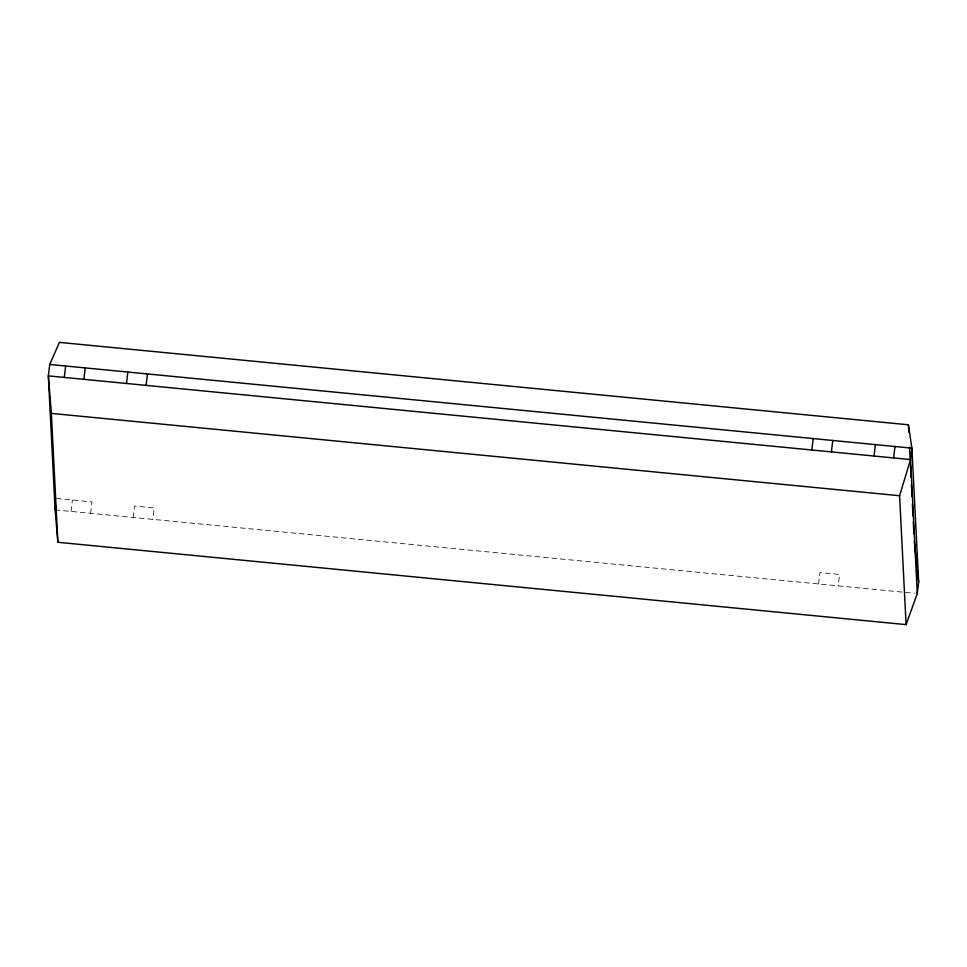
<?xml version="1.0" encoding="UTF-8"?>
<svg xmlns="http://www.w3.org/2000/svg" width="967" height="967" viewBox="0 0 967 967"><rect width="100%" height="100%" fill="white"/><g stroke="black" fill="none" stroke-linecap="round" stroke-linejoin="round"><path stroke-width="0.73" stroke-dasharray="4.83 3.63" d="M71.026 511.422L72.392 499.999M90.62 513.32L91.986 501.897L56.461 498.452M133.241 517.466L134.606 506.031L154.2 507.941L152.834 519.364M818.578 583.983L819.943 572.561L839.537 574.471L838.171 585.893M55.107 509.875L914.468 593.291"/><path stroke-width="1.45" d="M49.716 364.462L48.35 375.885L55.107 509.875L57.875 542.282L906.091 624.622L917.284 593.569L918.65 582.146L911.893 448.156L908.412 424.791L59.434 342.378L49.716 364.462L911.893 448.156L910.539 459.579L917.284 593.569M64.269 377.432L65.635 366.01M55.107 509.875L55.615 505.596M83.863 379.342L85.229 367.907M126.484 383.476L127.849 372.053M146.077 385.374L147.443 373.951M811.821 449.993L813.187 438.571M831.415 451.903L832.78 440.481M874.035 456.037L875.401 444.615M893.629 457.935L894.995 446.512M906.091 624.622L899.588 495.72L910.539 459.579L48.35 375.885L51.372 413.392L57.875 542.282M51.372 413.392L899.588 495.72M918.65 582.146L914.274 541.29M908.412 424.791L908.787 432.261M909.536 447.189L910.14 459.144M910.443 465.115L911.047 477.069M911.422 484.527L912.026 496.482M912.401 503.952L913.005 515.894M913.295 521.878L913.9 533.82"/></g></svg>
